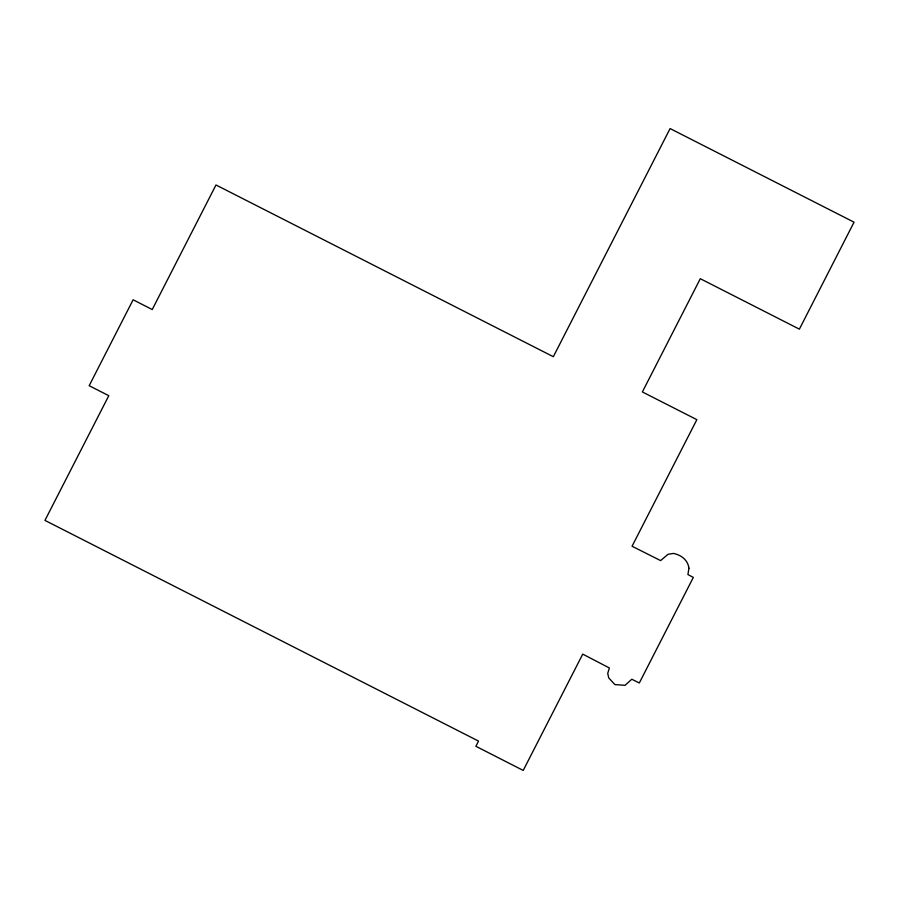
<?xml version="1.0" encoding="UTF-8"?>
<svg xmlns="http://www.w3.org/2000/svg" width="899" height="899" viewBox="0 0 899 899"><rect width="100%" height="100%" fill="white"/><g stroke="black" fill="none" stroke-linecap="round" stroke-linejoin="round"><path stroke-width="1.35" d="M688.926 568.19L687.926 574.562L693.331 577.405L639.301 682.993L631.828 679.239L624.996 685.33L614.826 684.555L608.735 677.913L607.724 673.418L609.376 667.968L582.743 654.124L523.218 770.432L475.874 746.282L478.538 741.102L44.95 520.397L108.79 395.695L89.17 385.705L133.119 299.783L152.234 309.537L215.985 184.98L553.323 356.701L670.092 128.568L854.05 222.188L799.38 329.158L700.299 278.701L642.369 391.942L696.86 419.664L632.053 546.244L660.608 560.594L668.081 554.267L673.486 553.436C681.116 554.941 687.937 560.055 688.926 568.19"/></g></svg>
